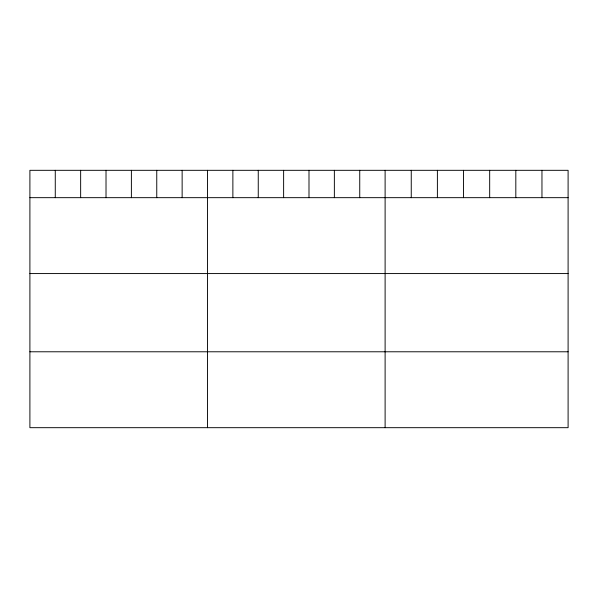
<?xml version="1.0" encoding="UTF-8"?>
<svg xmlns="http://www.w3.org/2000/svg" width="598" height="598" viewBox="0 0 598 598"><rect width="100%" height="100%" fill="white"/><g stroke="black" fill="none" stroke-linecap="round" stroke-linejoin="round"><path stroke-width="0.9" d="M568.1 197.669L568.1 427.682L29.9 427.682L29.9 170.318L568.1 170.318L568.1 197.669L29.9 197.669M29.9 273.57L568.1 273.57M29.9 351.781L568.1 351.781M541.96 170.318L541.96 197.669M515.82 170.318L515.82 197.669M489.68 170.318L489.68 197.669M463.532 170.318L463.532 197.669M437.392 170.318L437.392 197.669M411.252 170.318L411.252 197.669M385.112 170.318L385.112 427.682M359.742 170.318L359.742 197.669M334.364 170.318L334.364 197.669M308.994 170.318L308.994 197.669M283.624 170.318L283.624 197.669M258.254 170.318L258.254 197.669M232.876 170.318L232.876 197.669M207.506 170.318L207.506 427.682M182.136 170.318L182.136 197.669M156.758 170.318L156.758 197.669M131.388 170.318L131.388 197.669M106.018 170.318L106.018 197.669M80.648 170.318L80.648 197.669M55.27 170.318L55.27 197.669"/></g></svg>
